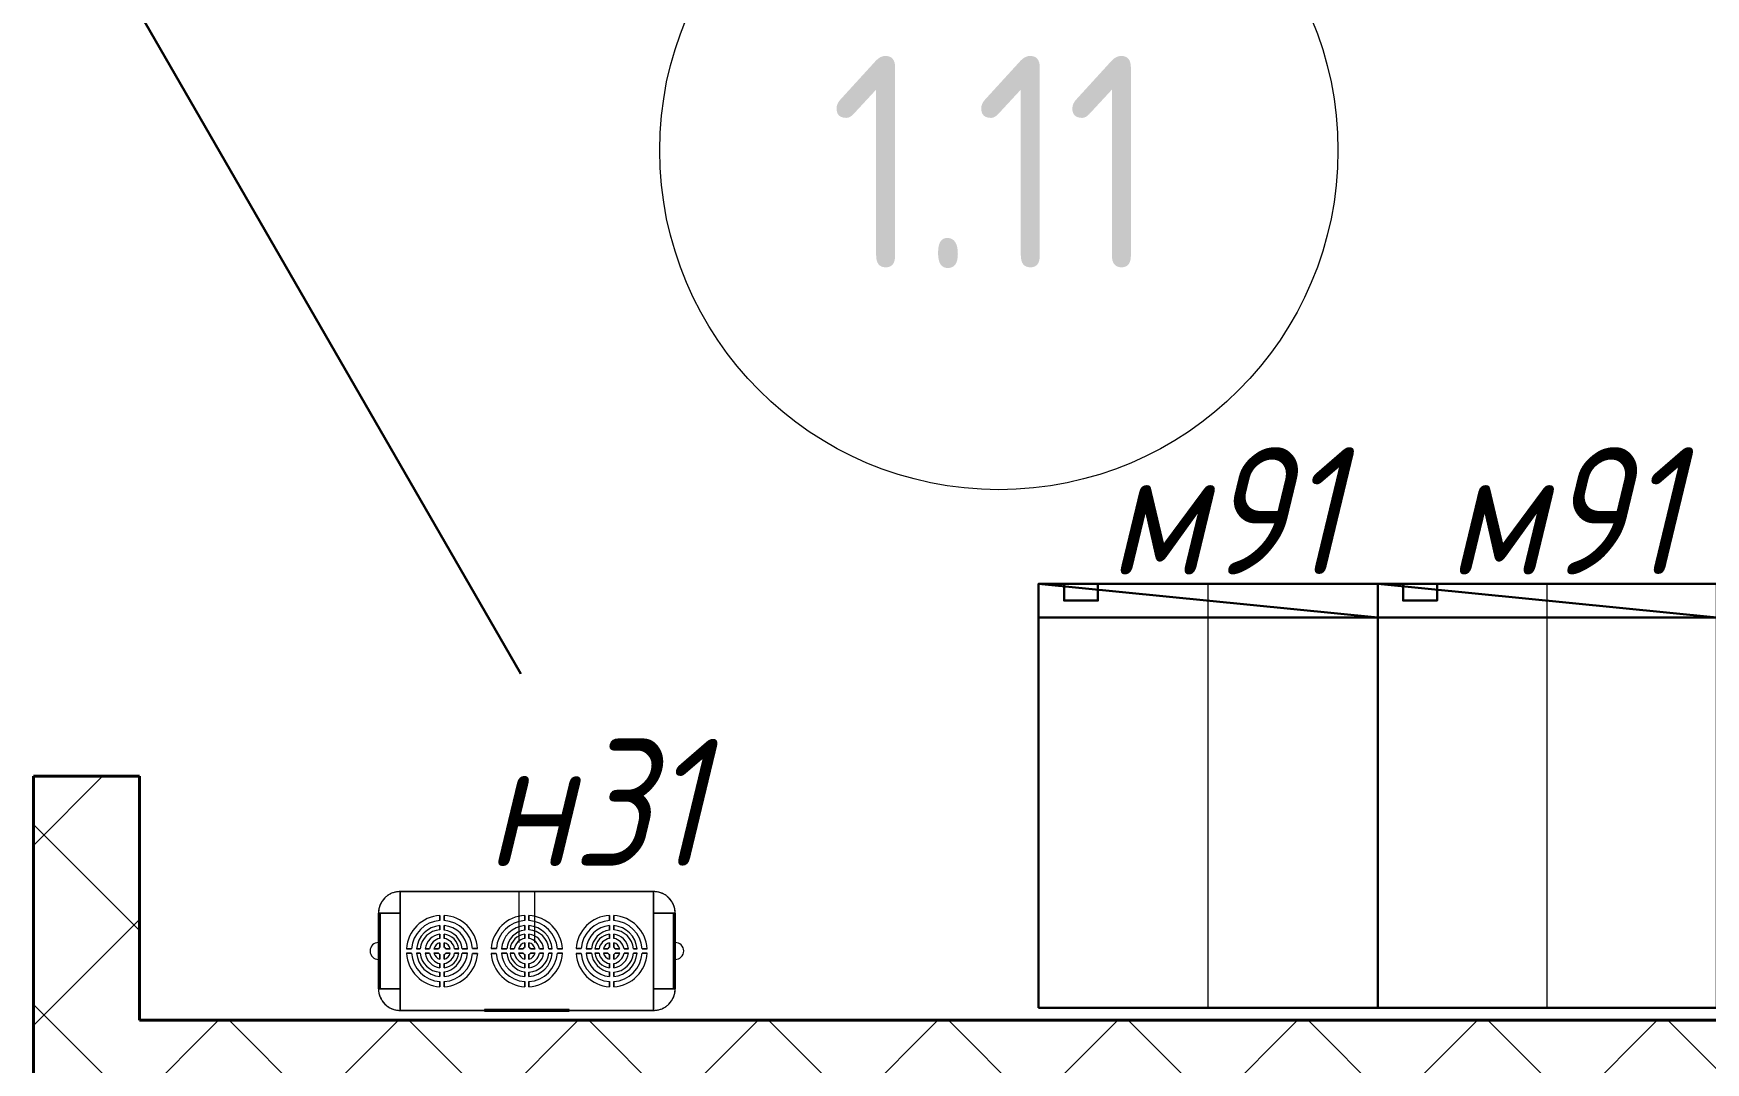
# Model space of a CAD drawing. Header units: millimetres. Extents: x -32954 to 151739, y -65671 to 56243.
# Drawn here: x -10725 to -8753, y 50 to 1263 of the extents above; entities that cross this region are included whole.
import ezdxf

# ---------------------------------------------------------------- set-up
doc = ezdxf.new("R2010")
doc.units = ezdxf.units.MM
for name, color, linetype, lineweight in [('M-EQPM', 7, 'Continuous', 9), ('M-EQPM-IDEN', 7, 'Continuous', 9), ('Двери', 7, 'Continuous', 18), ('Марки помещений', 7, 'Continuous', 18), ('Панель', 7, 'Continuous', 30), ('Стены разрез', 7, 'Continuous', 40), ('ТХ_оборудование', 6, 'Continuous', 30)]:
    doc.layers.add(name, color=color, linetype=linetype, lineweight=lineweight)
doc.styles.add('GOST Common', font='GOST_Common.ttf', dxfattribs={"width": 0.9, "height": 250})
doc.styles.add('GOST Common_I', font='GOST_Common Italic.ttf', dxfattribs={"width": 0.9, "height": 150})
pattern_1 = [(45, (0, 0), (-106.066, 106.066), []), (135, (0, 0), (-106.066, -106.066), [])]

# ---------------------------------------------------------------- blocks, each defined once
blk = doc.blocks.new('AC_Дверь_Однопольная_ДеревяннаяНаружная_ГОСТ24698-81 - 860х2080h-657340-В_АР_ПЭ_01 Этаж')
at = {"layer": 'Панель'}
blk.add_line((-450, 62.5), (329.4, 512.5), dxfattribs=at)
blk = doc.blocks.new('ADSK_Марка_Помещение_2_ГОСТ21-501-2011 - Имя и Категория-86712-В_АР_ПЭ_01 Этаж')
at = {"layer": 'Марки помещений'}
blk.add_circle((0, 0), 4, dxfattribs=at)
blk = doc.blocks.new('Н05-Н31_Бактерицидный облучатель_Дезар-3_5 - Н31_Дезар-5-8000921-О_ТХ_Подвал')
at = {"layer": 'M-EQPM'}
for p, q in [((-44.6, 173), (-44.6, 175)), ((-44.6, 175), (-44.6, 149.6)), ((44.6, 175), (-44.6, 175)), ((44.6, 175), (-44.6, 175)), ((-44.6, 149.6), (-44.6, 175)), ((-44.6, 175), (-44.6, 173)), ((-44.6, 175), (44.6, 175)), ((-44.6, 149.6), (-44.6, 175)), ((-44.6, 175), (-44.6, 149.6)), ((-44.6, 173), (-44.6, 175)), ((-44.6, 175), (-44.6, 173)), ((44.6, 175), (-44.6, 175)), ((-44.6, 175), (44.6, 175)), ((-44.6, 173), (-44.6, 175)), ((-44.6, 175), (-44.6, 173)), ((-44.6, 149.6), (-44.6, 175)), ((-44.6, 175), (-44.6, 149.6)), ((-44.6, 149.6), (-44.6, 173)), ((44.6, 173), (-44.6, 173)), ((44.6, 173), (-44.6, 173)), ((-44.6, 173), (-44.6, 149.6)), ((-44.6, 173), (44.6, 173)), ((-44.6, 173), (44.6, 173)), ((44.6, 173), (-44.6, 173)), ((-44.6, 173), (44.6, 173)), ((-44.6, 173), (44.6, 173)), ((44.6, 173), (-44.6, 173)), ((-10, 175), (10, 175)), ((10, 175), (-10, 175)), ((-10, 175), (10, 175)), ((10, 175), (-10, 175)), ((-10, 175), (10, 175)), ((10, 175), (-10, 175)), ((44.6, 149.6), (44.6, 175)), ((44.6, 175), (44.6, 173)), ((44.6, 173), (44.6, 175)), ((44.6, 175), (44.6, 149.6)), ((44.6, 149.6), (44.6, 175)), ((44.6, 175), (44.6, 149.6)), ((44.6, 175), (44.6, 173)), ((44.6, 173), (44.6, 175)), ((44.6, 175), (44.6, 173)), ((44.6, 173), (44.6, 175)), ((44.6, 149.6), (44.6, 175)), ((44.6, 175), (44.6, 149.6)), ((44.6, 173), (44.6, 149.6)), ((44.6, 149.6), (44.6, 173)), ((-44.6, 149.6), (-70, 149.6)), ((-70, 149.6), (-44.6, 149.6)), ((-70, 149.6), (-70, -149.6)), ((-70, -149.6), (-70, 149.6)), ((-70, 149.6), (-70, -149.6)), ((70, 149.6), (-70, 149.6)), ((-70, 149.6), (-44.6, 149.6)), ((-70, 149.6), (-70, -149.6)), ((-44.6, 149.6), (-70, 149.6)), ((-70, 149.6), (-44.6, 149.6)), ((-44.6, 149.6), (-70, 149.6)), ((-70, 149.6), (70, 149.6)), ((-70, -149.6), (-70, 149.6)), ((44.6, 149.6), (-44.6, 149.6)), ((-44.6, 149.6), (44.6, 149.6)), ((44.6, 149.6), (-44.6, 149.6)), ((-44.6, 149.6), (44.6, 149.6)), ((-44.6, 149.6), (44.6, 149.6)), ((44.6, 149.6), (-44.6, 149.6)), ((-2.5, 142), (-2.5, 136)), ((-2.5, 136), (-2.5, 142)), ((-2.5, 136), (-2.5, 142)), ((-2.5, 142), (-2.5, 136)), ((2.5, 136), (2.5, 142)), ((2.5, 142), (2.5, 136)), ((2.5, 142), (2.5, 136)), ((2.5, 136), (2.5, 142)), ((44.6, 149.6), (70, 149.6)), ((70, 149.6), (44.6, 149.6)), ((44.6, 149.6), (70, 149.6)), ((44.6, 149.6), (70, 149.6)), ((70, 149.6), (44.6, 149.6)), ((70, 149.6), (44.6, 149.6)), ((70, -149.6), (70, 149.6)), ((70, 149.6), (70, -149.6)), ((70, -149.6), (70, 149.6)), ((70, 149.6), (70, -149.6)), ((70, -149.6), (70, 149.6)), ((-2.5, 130), (-2.5, 126)), ((-2.5, 126), (-2.5, 130)), ((-2.5, 126), (-2.5, 130)), ((-2.5, 130), (-2.5, 126)), ((-2.5, 119.8), (-2.5, 114.8)), ((-2.5, 114.8), (-2.5, 119.8)), ((-2.5, 114.8), (-2.5, 119.8)), ((-2.5, 119.8), (-2.5, 114.8)), ((2.5, 126), (2.5, 130)), ((2.5, 130), (2.5, 126)), ((2.5, 130), (2.5, 126)), ((2.5, 126), (2.5, 130)), ((2.5, 114.8), (2.5, 119.8)), ((2.5, 119.8), (2.5, 114.8)), ((2.5, 119.8), (2.5, 114.8)), ((2.5, 114.8), (2.5, 119.8)), ((-35.9, 102.5), (-41.9, 102.5)), ((-41.9, 102.5), (-35.9, 102.5)), ((-41.9, 102.5), (-35.9, 102.5)), ((-35.9, 102.5), (-41.9, 102.5)), ((-25, 102.5), (-29.9, 102.5)), ((-29.9, 102.5), (-25, 102.5)), ((-29.9, 102.5), (-25, 102.5)), ((-25, 102.5), (-29.9, 102.5)), ((-14.8, 102.5), (-19.8, 102.5)), ((-19.8, 102.5), (-14.8, 102.5)), ((-19.8, 102.5), (-14.8, 102.5)), ((-14.8, 102.5), (-19.8, 102.5)), ((-4.3, 102.5), (-9.7, 102.5)), ((-9.7, 102.5), (-4.3, 102.5)), ((-9.7, 102.5), (-4.3, 102.5)), ((-4.3, 102.5), (-9.7, 102.5)), ((-2.5, 109.7), (-2.5, 104.3)), ((-2.5, 104.3), (-2.5, 109.7)), ((-2.5, 104.3), (-2.5, 109.7)), ((-2.5, 109.7), (-2.5, 104.3)), ((2.5, 104.3), (2.5, 109.7)), ((2.5, 109.7), (2.5, 104.3)), ((2.5, 109.7), (2.5, 104.3)), ((2.5, 104.3), (2.5, 109.7)), ((9.7, 102.5), (4.3, 102.5)), ((4.3, 102.5), (9.7, 102.5)), ((4.3, 102.5), (9.7, 102.5)), ((9.7, 102.5), (4.3, 102.5)), ((19.8, 102.5), (14.8, 102.5)), ((14.8, 102.5), (19.8, 102.5)), ((14.8, 102.5), (19.8, 102.5)), ((19.8, 102.5), (14.8, 102.5)), ((30.1, 102.5), (25, 102.5)), ((25, 102.5), (30.1, 102.5)), ((25, 102.5), (30.1, 102.5)), ((30.1, 102.5), (25, 102.5)), ((42.1, 102.5), (36.1, 102.5)), ((36.1, 102.5), (42.1, 102.5)), ((36.1, 102.5), (42.1, 102.5)), ((42.1, 102.5), (36.1, 102.5)), ((-41.9, 97.5), (-35.9, 97.5)), ((-35.9, 97.5), (-41.9, 97.5)), ((-35.9, 97.5), (-41.9, 97.5)), ((-41.9, 97.5), (-35.9, 97.5)), ((-29.9, 97.5), (-24.7, 97.5)), ((-24.7, 97.5), (-29.9, 97.5)), ((-24.7, 97.5), (-29.9, 97.5)), ((-29.9, 97.5), (-24.7, 97.5)), ((-19.8, 97.5), (-14.8, 97.5)), ((-14.8, 97.5), (-19.8, 97.5)), ((-14.8, 97.5), (-19.8, 97.5)), ((-19.8, 97.5), (-14.8, 97.5)), ((-9.7, 97.5), (-4.3, 97.5)), ((-4.3, 97.5), (-9.7, 97.5)), ((-4.3, 97.5), (-9.7, 97.5)), ((-9.7, 97.5), (-4.3, 97.5)), ((-2.5, 95.7), (-2.5, 90.3)), ((-2.5, 90.3), (-2.5, 95.7)), ((-2.5, 90.3), (-2.5, 95.7)), ((-2.5, 95.7), (-2.5, 90.3)), ((-2.5, 85.2), (-2.5, 80.2)), ((-2.5, 80.2), (-2.5, 85.2)), ((-2.5, 80.2), (-2.5, 85.2)), ((-2.5, 85.2), (-2.5, 80.2)), ((2.5, 90.3), (2.5, 95.7)), ((2.5, 95.7), (2.5, 90.3)), ((2.5, 95.7), (2.5, 90.3)), ((2.5, 90.3), (2.5, 95.7)), ((2.5, 80.2), (2.5, 85.2)), ((2.5, 85.2), (2.5, 80.2)), ((2.5, 85.2), (2.5, 80.2)), ((2.5, 80.2), (2.5, 85.2)), ((4.3, 97.5), (9.7, 97.5)), ((9.7, 97.5), (4.3, 97.5)), ((9.7, 97.5), (4.3, 97.5)), ((4.3, 97.5), (9.7, 97.5)), ((14.8, 97.5), (19.8, 97.5)), ((19.8, 97.5), (14.8, 97.5)), ((19.8, 97.5), (14.8, 97.5)), ((14.8, 97.5), (19.8, 97.5)), ((24.7, 97.5), (30.1, 97.5)), ((30.1, 97.5), (24.7, 97.5)), ((30.1, 97.5), (24.7, 97.5)), ((24.7, 97.5), (30.1, 97.5)), ((36.1, 97.5), (42.1, 97.5)), ((42.1, 97.5), (36.1, 97.5)), ((42.1, 97.5), (36.1, 97.5)), ((36.1, 97.5), (42.1, 97.5)), ((-3, 64.1), (-3, 58)), ((-3, 58), (-3, 64.1)), ((-3, 58), (-3, 64.1)), ((-3, 64.1), (-3, 58)), ((-2.5, 76.3), (-2.5, 70)), ((-2.5, 70), (-2.5, 76.3)), ((-2.5, 70), (-2.5, 76.3)), ((-2.5, 76.3), (-2.5, 70)), ((2.5, 70), (2.5, 76.3)), ((2.5, 76.3), (2.5, 70)), ((2.5, 76.3), (2.5, 70)), ((2.5, 70), (2.5, 76.3)), ((3, 58), (3, 64)), ((3, 64), (3, 58)), ((3, 64), (3, 58)), ((3, 58), (3, 64)), ((-2.5, 42), (-2.5, 36)), ((-2.5, 36), (-2.5, 42)), ((-2.5, 36), (-2.5, 42)), ((-2.5, 42), (-2.5, 36)), ((2.5, 36), (2.5, 42)), ((2.5, 42), (2.5, 36)), ((2.5, 42), (2.5, 36)), ((2.5, 36), (2.5, 42)), ((71, 50), (69, 50)), ((69, 50), (69, -50)), ((69, -50), (69, 50)), ((71, 50), (71, -50)), ((71, -50), (71, 50)), ((-2.5, 30), (-2.5, 26)), ((-2.5, 26), (-2.5, 30)), ((-2.5, 26), (-2.5, 30)), ((-2.5, 30), (-2.5, 26)), ((-2.5, 19.8), (-2.5, 14.8)), ((-2.5, 14.8), (-2.5, 19.8)), ((-2.5, 14.8), (-2.5, 19.8)), ((-2.5, 19.8), (-2.5, 14.8)), ((2.5, 26), (2.5, 30)), ((2.5, 30), (2.5, 26)), ((2.5, 30), (2.5, 26)), ((2.5, 26), (2.5, 30)), ((2.5, 14.8), (2.5, 19.8)), ((2.5, 19.8), (2.5, 14.8)), ((2.5, 19.8), (2.5, 14.8)), ((2.5, 14.8), (2.5, 19.8)), ((-10, 9.3), (-70, 9.3)), ((-70, 0), (-70, 0)), ((-70, 0), (-70, 0)), ((-35.9, 2.5), (-41.9, 2.5)), ((-41.9, 2.5), (-35.9, 2.5)), ((-41.9, 2.5), (-35.9, 2.5)), ((-35.9, 2.5), (-41.9, 2.5)), ((-25, 2.5), (-29.9, 2.5)), ((-29.9, 2.5), (-25, 2.5)), ((-29.9, 2.5), (-25, 2.5)), ((-25, 2.5), (-29.9, 2.5)), ((-14.8, 2.5), (-19.8, 2.5)), ((-19.8, 2.5), (-14.8, 2.5)), ((-19.8, 2.5), (-14.8, 2.5)), ((-14.8, 2.5), (-19.8, 2.5)), ((-10, 0), (-10, 0)), ((-10, 0), (-10, 0)), ((-4.3, 2.5), (-9.7, 2.5)), ((-9.7, 2.5), (-4.3, 2.5)), ((-9.7, 2.5), (-4.3, 2.5)), ((-4.3, 2.5), (-9.7, 2.5)), ((-2.5, 9.7), (-2.5, 4.3)), ((-2.5, 4.3), (-2.5, 9.7)), ((-2.5, 4.3), (-2.5, 9.7)), ((-2.5, 9.7), (-2.5, 4.3)), ((2.5, 4.3), (2.5, 9.7)), ((2.5, 9.7), (2.5, 4.3)), ((2.5, 9.7), (2.5, 4.3)), ((2.5, 4.3), (2.5, 9.7)), ((9.7, 2.5), (4.3, 2.5)), ((4.3, 2.5), (9.7, 2.5)), ((4.3, 2.5), (9.7, 2.5)), ((9.7, 2.5), (4.3, 2.5)), ((19.8, 2.5), (14.8, 2.5)), ((14.8, 2.5), (19.8, 2.5)), ((14.8, 2.5), (19.8, 2.5)), ((19.8, 2.5), (14.8, 2.5)), ((30.1, 2.5), (25, 2.5)), ((25, 2.5), (30.1, 2.5)), ((25, 2.5), (30.1, 2.5)), ((30.1, 2.5), (25, 2.5)), ((42.1, 2.5), (36.1, 2.5)), ((36.1, 2.5), (42.1, 2.5)), ((36.1, 2.5), (42.1, 2.5)), ((42.1, 2.5), (36.1, 2.5)), ((69, 17.5), (69, -17.5)), ((69, -17.5), (69, 17.5)), ((71, 17.5), (69, 17.5)), ((69, 17.5), (71, 17.5)), ((69, 17.5), (69, -17.5)), ((69, -17.5), (69, 17.5)), ((71, 17.5), (69, 17.5)), ((69, 17.5), (71, 17.5)), ((71, 17.5), (71, -17.5)), ((71, -17.5), (71, 17.5)), ((71, 17.5), (71, -17.5)), ((71, -17.5), (71, 17.5)), ((-70, -9.3), (-10, -9.3)), ((-41.9, -2.5), (-35.9, -2.5)), ((-35.9, -2.5), (-41.9, -2.5)), ((-35.9, -2.5), (-41.9, -2.5)), ((-41.9, -2.5), (-35.9, -2.5)), ((-29.9, -2.5), (-24.7, -2.5)), ((-24.7, -2.5), (-29.9, -2.5)), ((-24.7, -2.5), (-29.9, -2.5)), ((-29.9, -2.5), (-24.7, -2.5)), ((-19.8, -2.5), (-14.8, -2.5)), ((-14.8, -2.5), (-19.8, -2.5)), ((-14.8, -2.5), (-19.8, -2.5)), ((-19.8, -2.5), (-14.8, -2.5)), ((-9.7, -2.5), (-4.3, -2.5)), ((-4.3, -2.5), (-9.7, -2.5)), ((-4.3, -2.5), (-9.7, -2.5)), ((-9.7, -2.5), (-4.3, -2.5)), ((-2.5, -4.3), (-2.5, -9.7)), ((-2.5, -9.7), (-2.5, -4.3)), ((-2.5, -9.7), (-2.5, -4.3)), ((-2.5, -4.3), (-2.5, -9.7)), ((-2.5, -14.8), (-2.5, -19.8)), ((-2.5, -19.8), (-2.5, -14.8)), ((-2.5, -19.8), (-2.5, -14.8)), ((-2.5, -14.8), (-2.5, -19.8)), ((2.5, -9.7), (2.5, -4.3)), ((2.5, -4.3), (2.5, -9.7)), ((2.5, -4.3), (2.5, -9.7)), ((2.5, -9.7), (2.5, -4.3)), ((2.5, -19.8), (2.5, -14.8)), ((2.5, -14.8), (2.5, -19.8)), ((2.5, -14.8), (2.5, -19.8)), ((2.5, -19.8), (2.5, -14.8)), ((4.3, -2.5), (9.7, -2.5)), ((9.7, -2.5), (4.3, -2.5)), ((9.7, -2.5), (4.3, -2.5)), ((4.3, -2.5), (9.7, -2.5)), ((14.8, -2.5), (19.8, -2.5)), ((19.8, -2.5), (14.8, -2.5)), ((19.8, -2.5), (14.8, -2.5)), ((14.8, -2.5), (19.8, -2.5)), ((24.7, -2.5), (30.1, -2.5)), ((30.1, -2.5), (24.7, -2.5)), ((30.1, -2.5), (24.7, -2.5)), ((24.7, -2.5), (30.1, -2.5)), ((36.1, -2.5), (42.1, -2.5)), ((42.1, -2.5), (36.1, -2.5)), ((42.1, -2.5), (36.1, -2.5)), ((36.1, -2.5), (42.1, -2.5)), ((69, -17.5), (71, -17.5)), ((69, -17.5), (71, -17.5)), ((69, -17.5), (71, -17.5)), ((69, -17.5), (71, -17.5)), ((-3, -35.9), (-3, -42)), ((-3, -42), (-3, -35.9)), ((-3, -42), (-3, -35.9)), ((-3, -35.9), (-3, -42)), ((-2.5, -23.7), (-2.5, -30)), ((-2.5, -30), (-2.5, -23.7)), ((-2.5, -30), (-2.5, -23.7)), ((-2.5, -23.7), (-2.5, -30)), ((2.5, -30), (2.5, -23.7)), ((2.5, -23.7), (2.5, -30)), ((2.5, -23.7), (2.5, -30)), ((2.5, -30), (2.5, -23.7)), ((3, -42), (3, -36)), ((3, -36), (3, -42)), ((3, -36), (3, -42)), ((3, -42), (3, -36)), ((-3, -58), (-3, -64.1)), ((-3, -64.1), (-3, -58)), ((-3, -64.1), (-3, -58)), ((-3, -58), (-3, -64.1)), ((3, -64), (3, -58)), ((3, -58), (3, -64)), ((3, -58), (3, -64)), ((3, -64), (3, -58)), ((69, -50), (71, -50)), ((-2.5, -70), (-2.5, -76.3)), ((-2.5, -76.3), (-2.5, -70)), ((-2.5, -76.3), (-2.5, -70)), ((-2.5, -70), (-2.5, -76.3)), ((2.5, -76.3), (2.5, -70)), ((2.5, -70), (2.5, -76.3)), ((2.5, -70), (2.5, -76.3)), ((2.5, -76.3), (2.5, -70)), ((-35.9, -97.5), (-41.9, -97.5)), ((-41.9, -97.5), (-35.9, -97.5)), ((-41.9, -97.5), (-35.9, -97.5)), ((-35.9, -97.5), (-41.9, -97.5)), ((-24.7, -97.5), (-29.9, -97.5)), ((-29.9, -97.5), (-24.7, -97.5)), ((-29.9, -97.5), (-24.7, -97.5)), ((-24.7, -97.5), (-29.9, -97.5)), ((-14.8, -97.5), (-19.8, -97.5)), ((-19.8, -97.5), (-14.8, -97.5)), ((-19.8, -97.5), (-14.8, -97.5)), ((-14.8, -97.5), (-19.8, -97.5)), ((-4.3, -97.5), (-9.7, -97.5)), ((-9.7, -97.5), (-4.3, -97.5)), ((-9.7, -97.5), (-4.3, -97.5)), ((-4.3, -97.5), (-9.7, -97.5)), ((-2.5, -80.2), (-2.5, -85.2)), ((-2.5, -85.2), (-2.5, -80.2)), ((-2.5, -85.2), (-2.5, -80.2)), ((-2.5, -80.2), (-2.5, -85.2)), ((-2.5, -90.3), (-2.5, -95.7)), ((-2.5, -95.7), (-2.5, -90.3)), ((-2.5, -95.7), (-2.5, -90.3)), ((-2.5, -90.3), (-2.5, -95.7)), ((2.5, -85.2), (2.5, -80.2)), ((2.5, -80.2), (2.5, -85.2)), ((2.5, -80.2), (2.5, -85.2)), ((2.5, -85.2), (2.5, -80.2)), ((2.5, -95.7), (2.5, -90.3)), ((2.5, -90.3), (2.5, -95.7)), ((2.5, -90.3), (2.5, -95.7)), ((2.5, -95.7), (2.5, -90.3)), ((9.7, -97.5), (4.3, -97.5)), ((4.3, -97.5), (9.7, -97.5)), ((4.3, -97.5), (9.7, -97.5)), ((9.7, -97.5), (4.3, -97.5)), ((19.8, -97.5), (14.8, -97.5)), ((14.8, -97.5), (19.8, -97.5)), ((14.8, -97.5), (19.8, -97.5)), ((19.8, -97.5), (14.8, -97.5)), ((30.1, -97.5), (24.7, -97.5)), ((24.7, -97.5), (30.1, -97.5)), ((24.7, -97.5), (30.1, -97.5)), ((30.1, -97.5), (24.7, -97.5)), ((42.1, -97.5), (36.1, -97.5)), ((36.1, -97.5), (42.1, -97.5)), ((36.1, -97.5), (42.1, -97.5)), ((42.1, -97.5), (36.1, -97.5)), ((-41.9, -102.5), (-35.9, -102.5)), ((-35.9, -102.5), (-41.9, -102.5)), ((-35.9, -102.5), (-41.9, -102.5)), ((-41.9, -102.5), (-35.9, -102.5)), ((-29.9, -102.5), (-25, -102.5)), ((-25, -102.5), (-29.9, -102.5)), ((-25, -102.5), (-29.9, -102.5)), ((-29.9, -102.5), (-25, -102.5)), ((-19.8, -102.5), (-14.8, -102.5)), ((-14.8, -102.5), (-19.8, -102.5)), ((-14.8, -102.5), (-19.8, -102.5)), ((-19.8, -102.5), (-14.8, -102.5)), ((-9.7, -102.5), (-4.3, -102.5)), ((-4.3, -102.5), (-9.7, -102.5)), ((-4.3, -102.5), (-9.7, -102.5)), ((-9.7, -102.5), (-4.3, -102.5)), ((-2.5, -104.3), (-2.5, -109.7)), ((-2.5, -109.7), (-2.5, -104.3)), ((-2.5, -109.7), (-2.5, -104.3)), ((-2.5, -104.3), (-2.5, -109.7)), ((-2.5, -114.8), (-2.5, -119.8)), ((-2.5, -119.8), (-2.5, -114.8)), ((-2.5, -119.8), (-2.5, -114.8)), ((-2.5, -114.8), (-2.5, -119.8)), ((2.5, -109.7), (2.5, -104.3)), ((2.5, -104.3), (2.5, -109.7)), ((2.5, -104.3), (2.5, -109.7)), ((2.5, -109.7), (2.5, -104.3)), ((2.5, -119.8), (2.5, -114.8)), ((2.5, -114.8), (2.5, -119.8)), ((2.5, -114.8), (2.5, -119.8)), ((2.5, -119.8), (2.5, -114.8)), ((4.3, -102.5), (9.7, -102.5)), ((9.7, -102.5), (4.3, -102.5)), ((9.7, -102.5), (4.3, -102.5)), ((4.3, -102.5), (9.7, -102.5)), ((14.8, -102.5), (19.8, -102.5)), ((19.8, -102.5), (14.8, -102.5)), ((19.8, -102.5), (14.8, -102.5)), ((14.8, -102.5), (19.8, -102.5)), ((25, -102.5), (30.1, -102.5)), ((30.1, -102.5), (25, -102.5)), ((30.1, -102.5), (25, -102.5)), ((25, -102.5), (30.1, -102.5)), ((36.1, -102.5), (42.1, -102.5)), ((42.1, -102.5), (36.1, -102.5)), ((42.1, -102.5), (36.1, -102.5)), ((36.1, -102.5), (42.1, -102.5)), ((-2.5, -126), (-2.5, -130)), ((-2.5, -130), (-2.5, -126)), ((-2.5, -130), (-2.5, -126)), ((-2.5, -126), (-2.5, -130)), ((-2.5, -136), (-2.5, -142)), ((-2.5, -142), (-2.5, -136)), ((-2.5, -142), (-2.5, -136)), ((-2.5, -136), (-2.5, -142)), ((2.5, -130), (2.5, -126)), ((2.5, -126), (2.5, -130)), ((2.5, -126), (2.5, -130)), ((2.5, -130), (2.5, -126)), ((2.5, -142), (2.5, -136)), ((2.5, -136), (2.5, -142)), ((2.5, -136), (2.5, -142)), ((2.5, -142), (2.5, -136)), ((-44.6, -149.6), (-70, -149.6)), ((-70, -149.6), (-44.6, -149.6)), ((-44.6, -149.6), (-70, -149.6)), ((-70, -149.6), (70, -149.6)), ((70, -149.6), (-70, -149.6)), ((-70, -149.6), (-44.6, -149.6)), ((-44.6, -149.6), (-70, -149.6)), ((-70, -149.6), (-44.6, -149.6)), ((-44.6, -149.6), (-44.6, -173)), ((-44.6, -175), (-44.6, -149.6)), ((44.6, -149.6), (-44.6, -149.6)), ((-44.6, -149.6), (44.6, -149.6)), ((-44.6, -149.6), (-44.6, -175)), ((-44.6, -175), (-44.6, -149.6)), ((-44.6, -149.6), (-44.6, -175)), ((-44.6, -173), (-44.6, -149.6)), ((44.6, -149.6), (-44.6, -149.6)), ((-44.6, -149.6), (44.6, -149.6)), ((44.6, -149.6), (-44.6, -149.6)), ((-44.6, -149.6), (44.6, -149.6)), ((-44.6, -149.6), (-44.6, -175)), ((-44.6, -175), (-44.6, -149.6)), ((44.6, -149.6), (44.6, -175)), ((44.6, -173), (44.6, -149.6)), ((44.6, -149.6), (70, -149.6)), ((70, -149.6), (44.6, -149.6)), ((44.6, -149.6), (44.6, -175)), ((44.6, -175), (44.6, -149.6)), ((44.6, -149.6), (44.6, -173)), ((44.6, -175), (44.6, -149.6)), ((70, -149.6), (44.6, -149.6)), ((44.6, -149.6), (70, -149.6)), ((44.6, -149.6), (70, -149.6)), ((70, -149.6), (44.6, -149.6)), ((44.6, -149.6), (44.6, -175)), ((44.6, -175), (44.6, -149.6)), ((-44.6, -173), (-44.6, -175)), ((44.6, -173), (-44.6, -173)), ((44.6, -173), (-44.6, -173)), ((-44.6, -175), (-44.6, -173)), ((-44.6, -173), (44.6, -173)), ((-44.6, -173), (44.6, -173)), ((-44.6, -175), (-44.6, -173)), ((-44.6, -173), (44.6, -173)), ((44.6, -173), (-44.6, -173)), ((-44.6, -173), (-44.6, -175)), ((44.6, -173), (-44.6, -173)), ((-44.6, -175), (-44.6, -173)), ((-44.6, -173), (44.6, -173)), ((-44.6, -173), (-44.6, -175)), ((-44.6, -175), (44.6, -175)), ((44.6, -175), (-44.6, -175)), ((-44.6, -175), (44.6, -175)), ((-44.6, -175), (44.6, -175)), ((44.6, -175), (-44.6, -175)), ((10, -175), (-10, -175)), ((-10, -175), (10, -175)), ((10, -175), (-10, -175)), ((-10, -175), (10, -175)), ((10, -175), (-10, -175)), ((-10, -175), (10, -175)), ((44.6, -175), (44.6, -173)), ((44.6, -173), (44.6, -175)), ((44.6, -173), (44.6, -175)), ((44.6, -175), (44.6, -173)), ((44.6, -173), (44.6, -175)), ((44.6, -175), (44.6, -173))]:
    blk.add_line(p, q, dxfattribs=at)
at = {"layer": 'M-EQPM', "flags": 128}
for points in [[(-44.6, 175), (-45.6, 175), (-46.6, 174.9), (-47.6, 174.8), (-48.6, 174.7), (-49.6, 174.5), (-50.6, 174.3), (-51.6, 174), (-52.6, 173.7), (-53.5, 173.4), (-54.5, 173), (-55.4, 172.6), (-56.3, 172.1), (-57.2, 171.6), (-58.1, 171.1), (-58.9, 170.6), (-59.8, 170), (-60.6, 169.3), (-61.3, 168.7), (-62.1, 168), (-62.8, 167.3), (-63.5, 166.5), (-64.2, 165.8), (-64.8, 165), (-65.4, 164.2), (-66, 163.3), (-66.5, 162.4), (-67, 161.6), (-67.5, 160.7), (-67.9, 159.7), (-68.3, 158.8), (-68.6, 157.8), (-68.9, 156.9), (-69.2, 155.9), (-69.4, 154.9), (-69.6, 153.9), (-69.8, 152.9), (-69.9, 151.9), (-70, 150.9), (-70, 149.8), (-70, 149.6)], [(70, 149.6), (70, 150.6), (69.9, 151.6), (69.8, 152.6), (69.7, 153.6), (69.5, 154.6), (69.3, 155.6), (69, 156.6), (68.7, 157.6), (68.4, 158.5), (68, 159.5), (67.6, 160.4), (67.1, 161.3), (66.6, 162.2), (66.1, 163.1), (65.6, 163.9), (65, 164.8), (64.3, 165.6), (63.7, 166.3), (63, 167.1), (62.3, 167.8), (61.5, 168.5), (60.8, 169.2), (60, 169.8), (59.2, 170.4), (58.3, 171), (57.4, 171.5), (56.6, 172), (55.7, 172.5), (54.7, 172.9), (53.8, 173.3), (52.8, 173.6), (51.9, 173.9), (50.9, 174.2), (49.9, 174.4), (48.9, 174.6), (47.9, 174.8), (46.9, 174.9), (45.9, 175), (44.8, 175), (44.6, 175)], [(-70, -149.6), (-70, -150.6), (-69.9, -151.6), (-69.8, -152.6), (-69.7, -153.6), (-69.5, -154.6), (-69.3, -155.6), (-69, -156.6), (-68.7, -157.6), (-68.4, -158.5), (-68, -159.5), (-67.6, -160.4), (-67.1, -161.3), (-66.6, -162.2), (-66.1, -163.1), (-65.6, -163.9), (-65, -164.8), (-64.3, -165.6), (-63.7, -166.3), (-63, -167.1), (-62.3, -167.8), (-61.5, -168.5), (-60.8, -169.2), (-60, -169.8), (-59.2, -170.4), (-58.3, -171), (-57.4, -171.5), (-56.6, -172), (-55.7, -172.5), (-54.7, -172.9), (-53.8, -173.3), (-52.8, -173.6), (-51.9, -173.9), (-50.9, -174.2), (-49.9, -174.4), (-48.9, -174.6), (-47.9, -174.8), (-46.9, -174.9), (-45.9, -175), (-44.8, -175), (-44.6, -175)], [(44.6, -175), (45.6, -175), (46.6, -174.9), (47.6, -174.8), (48.6, -174.7), (49.6, -174.5), (50.6, -174.3), (51.6, -174), (52.6, -173.7), (53.5, -173.4), (54.5, -173), (55.4, -172.6), (56.3, -172.1), (57.2, -171.6), (58.1, -171.1), (58.9, -170.6), (59.8, -170), (60.6, -169.3), (61.3, -168.7), (62.1, -168), (62.8, -167.3), (63.5, -166.5), (64.2, -165.8), (64.8, -165), (65.4, -164.2), (66, -163.3), (66.5, -162.4), (67, -161.6), (67.5, -160.7), (67.9, -159.7), (68.3, -158.8), (68.6, -157.8), (68.9, -156.9), (69.2, -155.9), (69.4, -154.9), (69.6, -153.9), (69.8, -152.9), (69.9, -151.9), (70, -150.9), (70, -149.8), (70, -149.6)]]:
    blk.add_lwpolyline(points, dxfattribs=at)
at = {"layer": 'M-EQPM'}
for centre, radius, start, end in [((0, 175), 10, 360, 180), ((0, 175), 10, 0, 180), ((0, 175), 10, 360, 180), ((0, 175), 10, 0, 180), ((0, 175), 10, 360, 180), ((0, 175), 10, 360, 180), ((-44.6, 149.6), 25.4, 90, 180), ((-44.6, 149.6), 25.4, 90, 180), ((-44.6, 149.6), 25.4, 90, 180), ((-44.6, 149.6), 25.4, 90, 180), ((44.6, 149.6), 25.4, 0, 90), ((44.6, 149.6), 25.4, 360, 90), ((44.6, 149.6), 25.4, 0, 90), ((44.6, 149.6), 25.4, 360, 90), ((0.1, 100), 42.1, 93.5613, 176.5863), ((0.1, 100), 42.1, 93.5613, 176.5863), ((0.1, 100), 42.1, 93.5613, 176.5863), ((0.1, 100), 42.1, 93.5613, 176.5863), ((0.1, 100), 42.1, 3.4137, 86.7479), ((0.1, 100), 42.1, 3.4137, 86.7479), ((0.1, 100), 42.1, 3.4137, 86.7479), ((0.1, 100), 42.1, 3.4137, 86.7479), ((0.1, 100), 36.1, 94.1546, 176.0176), ((0.1, 100), 36.1, 94.1546, 176.0176), ((0.1, 100), 36.1, 94.1546, 176.0176), ((0.1, 100), 36.1, 94.1546, 176.0176), ((0.1, 100), 30.1, 94.9855, 175.2214), ((0.1, 100), 30.1, 94.9855, 175.2214), ((0.1, 100), 30.1, 94.9855, 175.2214), ((0.1, 100), 30.1, 94.9855, 175.2214), ((0, 101.1), 25, 95.7391, 176.8404), ((0, 101.1), 25, 95.7391, 176.8404), ((0, 101.1), 25, 95.7391, 176.8404), ((0, 101.1), 25, 95.7391, 176.8404), ((0, 100), 20, 97.1808, 172.8192), ((0, 100), 20, 97.1808, 172.8192), ((0, 100), 20, 97.1808, 172.8192), ((0, 100), 20, 97.1808, 172.8192), ((0.1, 100), 36.1, 3.9824, 86.2063), ((0.1, 100), 36.1, 3.9824, 86.2063), ((0.1, 100), 36.1, 3.9824, 86.2063), ((0.1, 100), 36.1, 3.9824, 86.2063), ((0.1, 100), 30.1, 4.7786, 85.4479), ((0.1, 100), 30.1, 4.7786, 85.4479), ((0.1, 100), 30.1, 4.7786, 85.4479), ((0.1, 100), 30.1, 4.7786, 85.4479), ((0, 101.1), 25, 3.1596, 84.2609), ((0, 101.1), 25, 3.1596, 84.2609), ((0, 101.1), 25, 3.1596, 84.2609), ((0, 101.1), 25, 3.1596, 84.2609), ((0, 100), 20, 7.1808, 82.8192), ((0, 100), 20, 7.1808, 82.8192), ((0, 100), 20, 7.1808, 82.8192), ((0, 100), 20, 7.1808, 82.8192), ((0, 100), 15, 99.5941, 170.4059), ((0, 100), 15, 99.5941, 170.4059), ((0, 100), 15, 99.5941, 170.4059), ((0, 100), 15, 99.5941, 170.4059), ((0, 100), 10, 104.4778, 165.527), ((0, 100), 10, 104.4778, 165.527), ((0, 100), 10, 104.4778, 165.527), ((0, 100), 10, 104.4778, 165.527), ((0, 100), 5, 120.0027, 150.008), ((0, 100), 5, 120.0027, 150.008), ((0, 100), 5, 120.0027, 150.008), ((0, 100), 5, 120.0027, 150.008), ((0, 100), 15, 9.5941, 80.4059), ((0, 100), 15, 9.5941, 80.4059), ((0, 100), 15, 9.5941, 80.4059), ((0, 100), 15, 9.5941, 80.4059), ((0, 100), 10, 14.473, 75.5222), ((0, 100), 10, 14.473, 75.5222), ((0, 100), 10, 14.473, 75.5222), ((0, 100), 10, 14.473, 75.5222), ((0, 100), 5, 29.992, 59.9973), ((0, 100), 5, 29.992, 59.9973), ((0, 100), 5, 29.992, 59.9973), ((0, 100), 5, 29.992, 59.9973), ((0.1, 100), 42.1, 183.3997, 265.7268), ((0.1, 100), 42.1, 183.3997, 265.7268), ((0.1, 100), 42.1, 183.3997, 265.7268), ((0.1, 100), 42.1, 183.3997, 265.7268), ((0.1, 100), 36.1, 183.9661, 265.0144), ((0.1, 100), 36.1, 183.9661, 265.0144), ((0.1, 100), 36.1, 183.9661, 265.0144), ((0.1, 100), 36.1, 183.9661, 265.0144), ((0.1, 100), 30.1, 184.7591, 265.0144), ((0.1, 100), 30.1, 184.7591, 265.0144), ((0.1, 100), 30.1, 184.7591, 265.0144), ((0.1, 100), 30.1, 184.7591, 265.0144), ((0, 101.1), 25, 188.3307, 264.2606), ((0, 101.1), 25, 188.3307, 264.2606), ((0, 101.1), 25, 188.3307, 264.2606), ((0, 101.1), 25, 188.3307, 264.2606), ((0, 100), 20, 187.1808, 262.8192), ((0, 100), 20, 187.1808, 262.8192), ((0, 100), 20, 187.1808, 262.8192), ((0, 100), 20, 187.1808, 262.8192), ((0, 100), 15, 189.5941, 260.4059), ((0, 100), 15, 189.5941, 260.4059), ((0, 100), 15, 189.5941, 260.4059), ((0, 100), 15, 189.5941, 260.4059), ((0, 100), 10, 194.4775, 255.5225), ((0, 100), 10, 194.4775, 255.5225), ((0, 100), 10, 194.4775, 255.5225), ((0, 100), 10, 194.4775, 255.5225), ((0, 100), 5, 210, 240), ((0, 100), 5, 210, 240), ((0, 100), 5, 210, 240), ((0, 100), 5, 210, 240), ((0, 101.1), 25, 275.7394, 351.6693), ((0.1, 100), 30.1, 274.5523, 355.2409), ((0, 100), 20, 277.1808, 352.8192), ((0, 100), 15, 279.5941, 350.4059), ((0, 100), 10, 284.4775, 345.5225), ((0, 100), 5, 300, 330), ((0.1, 100), 30.1, 274.5523, 355.2409), ((0, 101.1), 25, 275.7394, 351.6693), ((0, 100), 15, 279.5941, 350.4059), ((0, 100), 20, 277.1808, 352.8192), ((0, 100), 5, 300, 330), ((0, 100), 10, 284.4775, 345.5225), ((0.1, 100), 30.1, 274.5523, 355.2409), ((0, 101.1), 25, 275.7394, 351.6693), ((0, 100), 15, 279.5941, 350.4059), ((0, 100), 20, 277.1808, 352.8192), ((0, 100), 10, 284.4775, 345.5225), ((0, 100), 5, 300, 330), ((0, 101.1), 25, 275.7394, 351.6693), ((0.1, 100), 30.1, 274.5523, 355.2409), ((0, 100), 20, 277.1808, 352.8192), ((0, 100), 15, 279.5941, 350.4059), ((0, 100), 10, 284.4775, 345.5225), ((0, 100), 5, 300, 330), ((0.1, 100), 36.1, 274.5523, 356.0339), ((0.1, 100), 42.1, 273.902, 356.6003), ((0.1, 100), 42.1, 273.902, 356.6003), ((0.1, 100), 36.1, 274.5523, 356.0339), ((0.1, 100), 42.1, 273.902, 356.6003), ((0.1, 100), 36.1, 274.5523, 356.0339), ((0.1, 100), 36.1, 274.5523, 356.0339), ((0.1, 100), 42.1, 273.902, 356.6003), ((0.1, 0), 42.1, 93.5613, 176.5863), ((0.1, 0), 42.1, 93.5613, 176.5863), ((0.1, 0), 42.1, 93.5613, 176.5863), ((0.1, 0), 42.1, 93.5613, 176.5863), ((0.1, 0), 42.1, 3.4137, 86.7479), ((0.1, 0), 42.1, 3.4137, 86.7479), ((0.1, 0), 42.1, 3.4137, 86.7479), ((0.1, 0), 42.1, 3.4137, 86.7479), ((0.1, 0), 36.1, 94.1546, 176.0176), ((0.1, 0), 36.1, 94.1546, 176.0176), ((0.1, 0), 36.1, 94.1546, 176.0176), ((0.1, 0), 36.1, 94.1546, 176.0176), ((0.1, 0), 30.1, 94.9855, 175.2214), ((0.1, 0), 30.1, 94.9855, 175.2214), ((0.1, 0), 30.1, 94.9855, 175.2214), ((0.1, 0), 30.1, 94.9855, 175.2214), ((0, 1.1), 25, 95.7391, 176.8404), ((0, 1.1), 25, 95.7391, 176.8404), ((0, 1.1), 25, 95.7391, 176.8404), ((0, 1.1), 25, 95.7391, 176.8404), ((0, 0), 20, 97.1808, 172.8192), ((0, 0), 20, 97.1808, 172.8192), ((0, 0), 20, 97.1808, 172.8192), ((0, 0), 20, 97.1808, 172.8192), ((0.1, 0), 36.1, 3.9824, 86.2063), ((0.1, 0), 36.1, 3.9824, 86.2063), ((0.1, 0), 36.1, 3.9824, 86.2063), ((0.1, 0), 36.1, 3.9824, 86.2063), ((0.1, 0), 30.1, 4.7786, 85.4479), ((0.1, 0), 30.1, 4.7786, 85.4479), ((0.1, 0), 30.1, 4.7786, 85.4479), ((0.1, 0), 30.1, 4.7786, 85.4479), ((0, 1.1), 25, 3.1596, 84.2609), ((0, 1.1), 25, 3.1596, 84.2609), ((0, 1.1), 25, 3.1596, 84.2609), ((0, 1.1), 25, 3.1596, 84.2609), ((0, 0), 20, 7.1808, 82.8192), ((0, 0), 20, 7.1808, 82.8192), ((0, 0), 20, 7.1808, 82.8192), ((0, 0), 20, 7.1808, 82.8192), ((0, 0), 15, 99.5941, 170.4059), ((0, 0), 15, 99.5941, 170.4059), ((0, 0), 15, 99.5941, 170.4059), ((0, 0), 15, 99.5941, 170.4059), ((0, 0), 10, 104.4778, 165.527), ((0, 0), 10, 104.4778, 165.527), ((0, 0), 10, 104.4778, 165.527), ((0, 0), 10, 104.4778, 165.527), ((0, 0), 5, 120.0027, 150.008), ((0, 0), 5, 120.0027, 150.008), ((0, 0), 5, 120.0027, 150.008), ((0, 0), 5, 120.0027, 150.008), ((0, 0), 15, 9.5941, 80.4059), ((0, 0), 15, 9.5941, 80.4059), ((0, 0), 15, 9.5941, 80.4059), ((0, 0), 15, 9.5941, 80.4059), ((0, 0), 10, 14.473, 75.5222), ((0, 0), 10, 14.473, 75.5222), ((0, 0), 10, 14.473, 75.5222), ((0, 0), 10, 14.473, 75.5222), ((0, 0), 5, 29.992, 59.9973), ((0, 0), 5, 29.992, 59.9973), ((0, 0), 5, 29.992, 59.9973), ((0, 0), 5, 29.992, 59.9973), ((0.1, 0), 42.1, 183.3997, 265.7268), ((0.1, 0), 42.1, 183.3997, 265.7268), ((0.1, 0), 42.1, 183.3997, 265.7268), ((0.1, 0), 42.1, 183.3997, 265.7268), ((0.1, 0), 36.1, 183.9661, 265.0144), ((0.1, 0), 36.1, 183.9661, 265.0144), ((0.1, 0), 36.1, 183.9661, 265.0144), ((0.1, 0), 36.1, 183.9661, 265.0144), ((0.1, 0), 30.1, 184.7591, 265.0144), ((0.1, 0), 30.1, 184.7591, 265.0144), ((0.1, 0), 30.1, 184.7591, 265.0144), ((0.1, 0), 30.1, 184.7591, 265.0144), ((0, 1.1), 25, 188.3307, 264.2606), ((0, 1.1), 25, 188.3307, 264.2606), ((0, 1.1), 25, 188.3307, 264.2606), ((0, 1.1), 25, 188.3307, 264.2606), ((0, 0), 20, 187.1808, 262.8192), ((0, 0), 20, 187.1808, 262.8192), ((0, 0), 20, 187.1808, 262.8192), ((0, 0), 20, 187.1808, 262.8192), ((0, 0), 15, 189.5941, 260.4059), ((0, 0), 15, 189.5941, 260.4059), ((0, 0), 15, 189.5941, 260.4059), ((0, 0), 15, 189.5941, 260.4059), ((0, 0), 10, 194.4775, 255.5225), ((0, 0), 10, 194.4775, 255.5225), ((0, 0), 10, 194.4775, 255.5225), ((0, 0), 10, 194.4775, 255.5225), ((0, 0), 5, 210, 240), ((0, 0), 5, 210, 240), ((0, 0), 5, 210, 240), ((0, 0), 5, 210, 240), ((0, 1.1), 25, 275.7394, 351.6693), ((0.1, 0), 30.1, 274.5523, 355.2409), ((0, 0), 20, 277.1808, 352.8192), ((0, 0), 15, 279.5941, 350.4059), ((0, 0), 10, 284.4775, 345.5225), ((0, 0), 5, 300, 330), ((0.1, 0), 30.1, 274.5523, 355.2409), ((0, 1.1), 25, 275.7394, 351.6693), ((0, 0), 15, 279.5941, 350.4059), ((0, 0), 20, 277.1808, 352.8192), ((0, 0), 5, 300, 330), ((0, 0), 10, 284.4775, 345.5225), ((0.1, 0), 30.1, 274.5523, 355.2409), ((0, 1.1), 25, 275.7394, 351.6693), ((0, 0), 15, 279.5941, 350.4059), ((0, 0), 20, 277.1808, 352.8192), ((0, 0), 10, 284.4775, 345.5225), ((0, 0), 5, 300, 330), ((0, 1.1), 25, 275.7394, 351.6693), ((0.1, 0), 30.1, 274.5523, 355.2409), ((0, 0), 20, 277.1808, 352.8192), ((0, 0), 15, 279.5941, 350.4059), ((0, 0), 10, 284.4775, 345.5225), ((0, 0), 5, 300, 330), ((0.1, 0), 36.1, 274.5523, 356.0339), ((0.1, 0), 42.1, 273.902, 356.6003), ((0.1, 0), 42.1, 273.902, 356.6003), ((0.1, 0), 36.1, 274.5523, 356.0339), ((0.1, 0), 42.1, 273.902, 356.6003), ((0.1, 0), 36.1, 274.5523, 356.0339), ((0.1, 0), 36.1, 274.5523, 356.0339), ((0.1, 0), 42.1, 273.902, 356.6003), ((0.1, -100), 42.1, 94.2732, 176.6003), ((0.1, -100), 42.1, 94.2732, 176.6003), ((0.1, -100), 42.1, 94.2732, 176.6003), ((0.1, -100), 42.1, 94.2732, 176.6003), ((0.1, -100), 42.1, 3.3997, 86.098), ((0.1, -100), 42.1, 3.3997, 86.098), ((0.1, -100), 42.1, 3.3997, 86.098), ((0.1, -100), 42.1, 3.3997, 86.098), ((0.1, -100), 36.1, 94.9856, 176.0339), ((0.1, -100), 36.1, 94.9856, 176.0339), ((0.1, -100), 36.1, 94.9856, 176.0339), ((0.1, -100), 36.1, 94.9856, 176.0339), ((0.1, -100), 30.1, 94.9856, 175.2409), ((0.1, -100), 30.1, 94.9856, 175.2409), ((0.1, -100), 30.1, 94.9856, 175.2409), ((0.1, -100), 30.1, 94.9856, 175.2409), ((0, -101.1), 25, 95.7394, 171.6693), ((0, -101.1), 25, 95.7394, 171.6693), ((0, -101.1), 25, 95.7394, 171.6693), ((0, -101.1), 25, 95.7394, 171.6693), ((0.1, -100), 30.1, 4.7591, 85.4477), ((0.1, -100), 30.1, 4.7591, 85.4477), ((0.1, -100), 30.1, 4.7591, 85.4477), ((0.1, -100), 30.1, 4.7591, 85.4477), ((0, -101.1), 25, 8.3307, 84.2606), ((0, -101.1), 25, 8.3307, 84.2606), ((0, -101.1), 25, 8.3307, 84.2606), ((0, -101.1), 25, 8.3307, 84.2606), ((0.1, -100), 36.1, 3.9661, 85.4477), ((0.1, -100), 36.1, 3.9661, 85.4477), ((0.1, -100), 36.1, 3.9661, 85.4477), ((0.1, -100), 36.1, 3.9661, 85.4477), ((0, -100), 20, 97.1808, 172.8192), ((0, -100), 20, 97.1808, 172.8192), ((0, -100), 20, 97.1808, 172.8192), ((0, -100), 20, 97.1808, 172.8192), ((0, -100), 15, 99.5941, 170.4059), ((0, -100), 15, 99.5941, 170.4059), ((0, -100), 15, 99.5941, 170.4059), ((0, -100), 15, 99.5941, 170.4059), ((0, -100), 10, 104.4775, 165.5225), ((0, -100), 10, 104.4775, 165.5225), ((0, -100), 10, 104.4775, 165.5225), ((0, -100), 10, 104.4775, 165.5225), ((0, -100), 5, 120, 150), ((0, -100), 5, 120, 150), ((0, -100), 5, 120, 150), ((0, -100), 5, 120, 150), ((0, -100), 20, 7.1808, 82.8192), ((0, -100), 20, 7.1808, 82.8192), ((0, -100), 20, 7.1808, 82.8192), ((0, -100), 20, 7.1808, 82.8192), ((0, -100), 15, 9.5941, 80.4059), ((0, -100), 15, 9.5941, 80.4059), ((0, -100), 15, 9.5941, 80.4059), ((0, -100), 15, 9.5941, 80.4059), ((0, -100), 10, 14.4775, 75.5225), ((0, -100), 10, 14.4775, 75.5225), ((0, -100), 10, 14.4775, 75.5225), ((0, -100), 10, 14.4775, 75.5225), ((0, -100), 5, 30, 60), ((0, -100), 5, 30, 60), ((0, -100), 5, 30, 60), ((0, -100), 5, 30, 60), ((0.1, -100), 42.1, 183.4137, 266.4387), ((0.1, -100), 42.1, 183.4137, 266.4387), ((0.1, -100), 42.1, 183.4137, 266.4387), ((0.1, -100), 42.1, 183.4137, 266.4387), ((0.1, -100), 36.1, 183.9823, 265.8454), ((0.1, -100), 36.1, 183.9823, 265.8454), ((0.1, -100), 36.1, 183.9824, 265.8454), ((0.1, -100), 36.1, 183.9824, 265.8454), ((0.1, -100), 30.1, 184.7786, 265.0145), ((0.1, -100), 30.1, 184.7786, 265.0145), ((0.1, -100), 30.1, 184.7786, 265.0145), ((0.1, -100), 30.1, 184.7786, 265.0145), ((0, -101.1), 25, 183.1596, 264.2609), ((0, -101.1), 25, 183.1596, 264.2609), ((0, -101.1), 25, 183.1596, 264.2609), ((0, -101.1), 25, 183.1596, 264.2609), ((0, -100), 20, 187.1808, 262.8192), ((0, -100), 20, 187.1808, 262.8192), ((0, -100), 20, 187.1808, 262.8192), ((0, -100), 20, 187.1808, 262.8192), ((0, -100), 15, 189.5941, 260.4059), ((0, -100), 15, 189.5941, 260.4059), ((0, -100), 15, 189.5941, 260.4059), ((0, -100), 15, 189.5941, 260.4059), ((0, -100), 10, 194.473, 255.5222), ((0, -100), 10, 194.473, 255.5222), ((0, -100), 10, 194.473, 255.5222), ((0, -100), 10, 194.473, 255.5222), ((0, -100), 5, 209.992, 239.9973), ((0, -100), 5, 209.992, 239.9973), ((0, -100), 5, 209.992, 239.9973), ((0, -100), 5, 209.992, 239.9973), ((0.1, -100), 30.1, 274.5521, 355.2214), ((0, -101.1), 25, 275.7391, 356.8404), ((0, -100), 20, 277.1808, 352.8192), ((0, -100), 15, 279.5941, 350.4059), ((0, -100), 5, 300.0027, 330.008), ((0, -100), 10, 284.4778, 345.527), ((0.1, -100), 42.1, 273.2521, 356.5863), ((0.1, -100), 36.1, 273.7937, 356.0176), ((0.1, -100), 30.1, 274.5521, 355.2214), ((0, -101.1), 25, 275.7391, 356.8404), ((0, -100), 15, 279.5941, 350.4059), ((0, -100), 20, 277.1808, 352.8192), ((0, -100), 10, 284.4778, 345.527), ((0, -100), 5, 300.0027, 330.008), ((0.1, -100), 36.1, 273.7937, 356.0176), ((0.1, -100), 42.1, 273.2521, 356.5863), ((0.1, -100), 30.1, 274.5521, 355.2214), ((0, -101.1), 25, 275.7391, 356.8404), ((0, -100), 15, 279.5941, 350.4059), ((0, -100), 20, 277.1808, 352.8192), ((0, -100), 10, 284.4778, 345.527), ((0, -100), 5, 300.0027, 330.008), ((0.1, -100), 36.1, 273.7937, 356.0176), ((0.1, -100), 42.1, 273.2521, 356.5863), ((0, -101.1), 25, 275.7391, 356.8404), ((0.1, -100), 30.1, 274.5521, 355.2214), ((0, -100), 20, 277.1808, 352.8192), ((0, -100), 15, 279.5941, 350.4059), ((0, -100), 5, 300.0027, 330.008), ((0, -100), 10, 284.4778, 345.527), ((0.1, -100), 42.1, 273.2521, 356.5863), ((0.1, -100), 36.1, 273.7937, 356.0176), ((-44.6, -149.6), 25.4, 180, 270), ((-44.6, -149.6), 25.4, 180, 270), ((-44.6, -149.6), 25.4, 180, 270), ((-44.6, -149.6), 25.4, 180, 270), ((44.6, -149.6), 25.4, 270, 0), ((44.6, -149.6), 25.4, 270, 360), ((44.6, -149.6), 25.4, 270, 360), ((44.6, -149.6), 25.4, 270, 360), ((0, -175), 10, 180, 360), ((0, -175), 10, 180, 360), ((0, -175), 10, 180, 360), ((0, -175), 10, 180, 360), ((0, -175), 10, 180, 360), ((0, -175), 10, 180, 360)]:
    blk.add_arc(centre, radius, start, end, dxfattribs=at)
blk = doc.blocks.new('Шкаф гардер. перс. мон0022-4')
at = {"color": 1, "lineweight": 5}
blk.add_line((57380.5, 577064.7), (57380.5, 577564.7), dxfattribs=at)
at = {"layer": 'ТХ_оборудование', "color": 1}
for p, q in [((57580.5, 577524.7), (57180.5, 577564.7)), ((57180.5, 577524.7), (57580.5, 577524.7))]:
    blk.add_line(p, q, dxfattribs=at)
for points in [[(57180.5, 577064.7), (57580.5, 577064.7), (57580.5, 577564.7), (57180.5, 577564.7)], [(57250.5, 577564.7), (57210.5, 577564.7), (57210.5, 577544.7), (57250.5, 577544.7)]]:
    blk.add_lwpolyline(points, close=True, dxfattribs=at)

msp = doc.modelspace()

# ---------------------------------------------------------------- hatches: boundary and pattern name
at = {"layer": 'Стены разрез', "lineweight": 9}
h = msp.add_hatch(dxfattribs=at)
h.set_pattern_fill('FP_2', color=256, style=0, pattern_type=2)
h.set_pattern_definition(pattern_1)
h.paths.add_polyline_path([(-10600, -3712.5), (-10600, 387.5), (-10725, 387.5), (-10725, -3712.5)])
h.paths.add_polyline_path([(-10600, 1287.5), (-10600, 1420), (-10725, 1420), (-10725, 1287.5)])
h = msp.add_hatch(dxfattribs=at)
h.set_pattern_fill('FP_2', color=256, style=0, pattern_type=2)
h.set_pattern_definition(pattern_1)
h.paths.add_polyline_path([(-6325, 0), (-6325, 100), (-10600, 100), (-10600, 0), (-8084.5, 0)])

# ---------------------------------------------------------------- linework, layer by layer
at = {"layer": 'Стены разрез'}
for p, q in [((-10600, 387.5), (-10725, 387.5)), ((-10725, 387.5), (-10725, -3712.5)), ((-10600, 100), (-10600, 387.5)), ((-6325, 100), (-10600, 100))]:
    msp.add_line(p, q, dxfattribs=at)

# ---------------------------------------------------------------- block references
at = {"layer": 'M-EQPM', "rotation": 270}
msp.add_blockref('Н05-Н31_Бактерицидный облучатель_Дезар-3_5 - Н31_Дезар-5-8000921-О_ТХ_Подвал', (-10143, 181.5), dxfattribs=at)
at = {"layer": 'Двери', "rotation": 269.9999999999999}
msp.add_blockref('AC_Дверь_Однопольная_ДеревяннаяНаружная_ГОСТ24698-81 - 860х2080h-657340-В_АР_ПЭ_01 Этаж', (-10662.5, 837.5), dxfattribs=at)
at = {"layer": 'Марки помещений', "xscale": 99.99999999999993, "yscale": 99.99999999999993, "zscale": 99.99999999999993}
msp.add_blockref('ADSK_Марка_Помещение_2_ГОСТ21-501-2011 - Имя и Категория-86712-В_АР_ПЭ_01 Этаж', (-9586.2, 1125.3), dxfattribs=at)
at = {"layer": 'ТХ_оборудование', "color": 1}
for p in [(-66719.8, -576950.2), (-66319.8, -576950.2)]:
    msp.add_blockref('Шкаф гардер. перс. мон0022-4', p, dxfattribs=at)

# ---------------------------------------------------------------- texts
at = {"layer": 'M-EQPM-IDEN', "char_height": 150, "attachment_point": 1, "style": 'GOST Common_I'}
for s, insert, width in [('м91', (-9456.5, 775.4), 209.24), ('м91', (-9056.5, 775.4), 209.24), ('31', (-10089.4, 431.6), 209.24), ('\\fGOST Common|b0|i1|c204|p34|;\\W.9;н', (-10190.6, 431.6), 122.658)]:
    msp.add_mtext(s, dxfattribs=dict(at, insert=insert, width=width))
at = {"layer": 'Марки помещений', "lineweight": 9, "insert": (-9785.3, 1236.6), "char_height": 250, "width": 490.633, "attachment_point": 1, "style": 'GOST Common'}
msp.add_mtext('1.11', dxfattribs=at)

doc.saveas('drawing.dxf')
